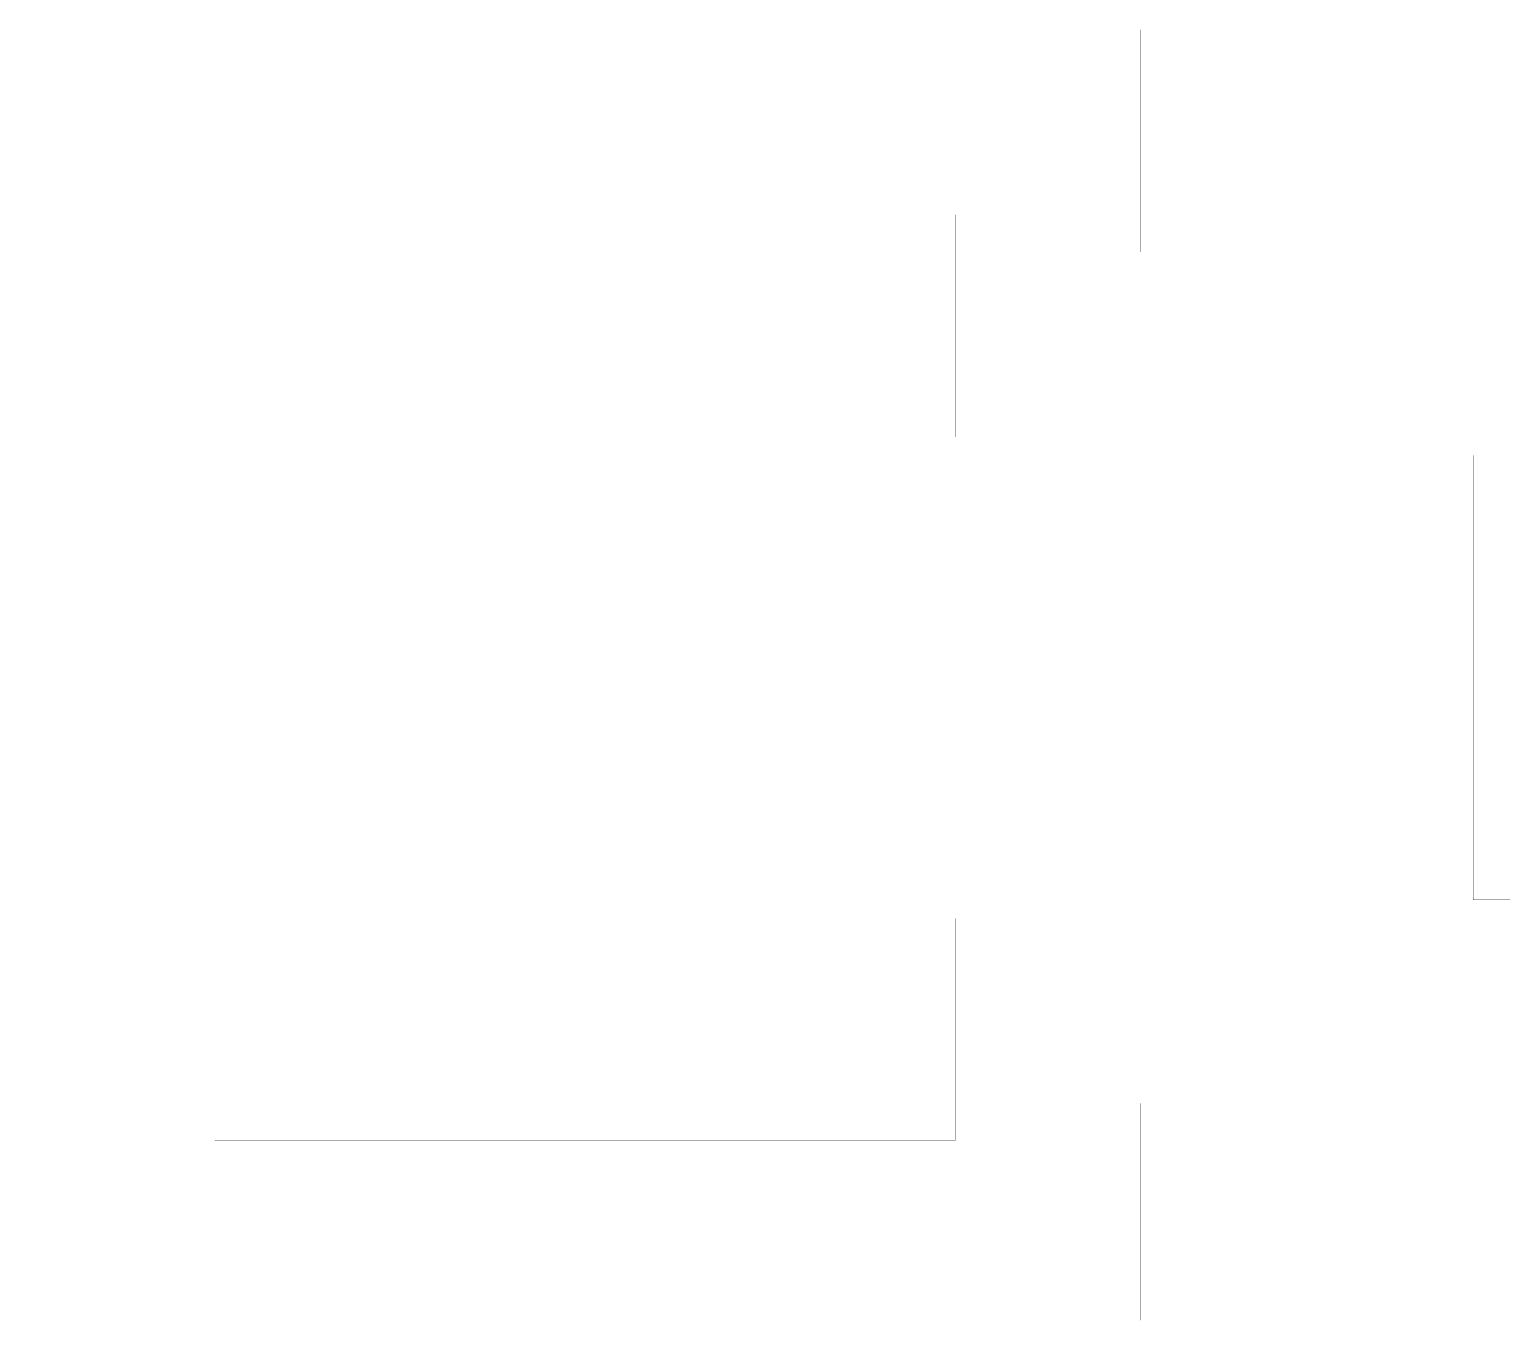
# Model space of a CAD drawing. Extents: x 0.04 to 1.61, y 0.05 to 1.42.
import ezdxf

# ---------------------------------------------------------------- set-up
doc = ezdxf.new("R2010")
doc.units = 0
doc.layers.get('0').update_dxf_attribs({"linetype": 'CONTINUOUS'})

msp = doc.modelspace()

# ---------------------------------------------------------------- linework, layer by layer
at = {"color": 1, "const_width": 0.000149}
for points in [[(1.6141, 0.9663), (1.5747, 0.9663), (1.5747, 0.4937), (1.6141, 0.4937), (1.6141, 0.0465), (1.4174, 0.0465), (1.4174, 0.2773), (1.2204, 0.2773), (1.2204, 0.0465), (0.0394, 0.0465), (0.0394, 1.4189), (1.2204, 1.4189), (1.2204, 1.1826), (1.4174, 1.1826), (1.4174, 1.4189), (1.6141, 1.4189), (1.6141, 0.9663)], [(1.0237, 1.2222), (0.2361, 1.2222), (0.2361, 0.2377), (1.0237, 0.2377), (1.0237, 0.474), (1.4174, 0.474), (1.4174, 0.9859), (1.0237, 0.9859), (1.0237, 1.2222)]]:
    msp.add_lwpolyline(points, close=True, dxfattribs=at)

doc.saveas('drawing.dxf')
